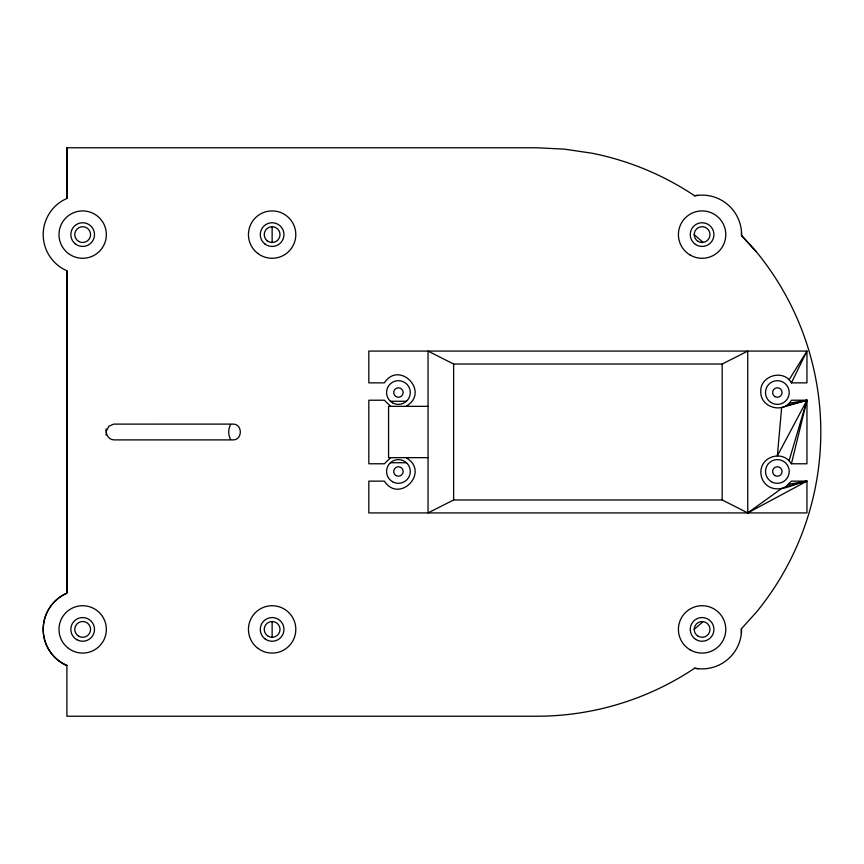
<?xml version="1.0" encoding="UTF-8"?>
<svg xmlns="http://www.w3.org/2000/svg" width="864" height="864" viewBox="0 0 864 864"><rect width="100%" height="100%" fill="white"/><g stroke="black" fill="none" stroke-linecap="round" stroke-linejoin="round"><path stroke-width="1.3" d="M697.95 195.35L694.472 195.664A284.234 284.234 0 0 0 592.013 153.22L564.419 149.137L536.566 147.766L66.884 147.766L66.884 198.472L62.932 200.416A39.474 39.474 0 0 0 62.932 268.78L66.884 270.724L66.884 593.222A39.474 39.474 0 0 0 65.329 664.859L66.884 665.41L66.884 716.234L536.566 716.234A284.234 284.234 0 0 0 694.472 668.336L698.587 668.714M272.128 242.492L272.138 226.703M741.517 232.664L741.474 235.354L756.281 251.683A284.234 284.234 0 0 1 756.281 612.317L741.323 628.819L741.366 633.366M106.445 430.844L108.95 426.146L113.864 424.116L232.664 424.105C242.838 423.619 242.838 440.381 232.664 439.895L114.253 439.895C109.285 440.078 105.678 435.046 106.283 430.456M789.08 403.261L806.954 400.226L806.954 463.774L791.413 463.774L806.954 400.226L791.413 400.226C783.691 414.31 760.028 407.56 760.774 391.543C760.028 375.527 783.691 368.777 791.413 382.86L806.954 382.86L806.954 351.086L368.831 351.086L368.831 382.86L384.383 382.86C399.244 359.953 430.013 391.64 406.728 405.896M791.413 463.774L789.08 460.739L806.954 400.226L785.646 405.896M791.413 382.86L806.954 351.086L789.08 379.825M789.08 484.175L806.954 481.14L747.749 512.914L747.749 351.086L722.174 364.036L453.622 364.036L428.036 351.086L428.036 512.914L453.622 499.964L722.174 499.964L747.749 512.914L781.65 488.473L785.646 486.81L791.413 481.14L806.954 481.14L806.954 512.914L368.831 512.914L368.831 481.14L384.383 481.14C399.244 504.047 430.013 472.36 406.728 458.104M703.123 621.572L694.159 629.348M390.15 458.104L384.383 463.774L368.831 463.774L368.831 400.226L384.383 400.226L390.15 405.896M785.646 486.81L806.954 481.14C794.016 483.084 777.546 495.45 765.634 484.175C761.573 479.984 759.931 473.828 761.346 468.169C764.154 456.235 780.678 451.807 789.08 460.739M694.721 195.847L695.034 195.761A39.474 39.474 0 0 1 741.56 235.613L756.281 251.683M390.485 401.263L406.393 401.263M428.036 406.339L388.573 406.339L388.573 457.661L428.036 457.661M390.485 462.737L406.393 462.737M694.721 668.153L695.034 668.239A39.474 39.474 0 0 0 741.517 631.336L741.474 628.646M66.884 665.431L62.932 663.487A39.474 39.474 0 0 1 62.932 595.123L66.884 593.179L66.884 270.724M694.159 234.641L703.112 242.428M722.174 364.036L722.174 499.964M453.622 364.036L453.622 499.964M272.128 621.508L272.128 637.297M66.884 147.766L66.884 198.472M106.056 428.922A15.79 15.79 0 0 1 106.056 435.078M230.58 439.441A15.79 15.79 0 0 1 230.58 424.559M781.65 407.56L777.352 455.879L806.954 400.226L781.65 407.56M770.936 402.484A11.837 11.837 0 0 0 789.188 393.109A11.837 11.837 0 0 0 771.941 381.996A11.837 11.837 0 0 0 770.936 402.484M774.986 396.63A4.741 4.741 0 0 0 782.093 392.526A4.741 4.741 0 0 0 774.986 388.422A4.741 4.741 0 0 0 774.986 396.63M771.433 481.723A11.837 11.837 0 0 0 789.199 471.474A11.837 11.837 0 0 0 771.433 461.214A11.837 11.837 0 0 0 771.433 481.723M392.515 481.723A11.837 11.837 0 0 0 410.281 471.474A11.837 11.837 0 0 0 392.515 461.214A11.837 11.837 0 0 0 392.515 481.723M392.515 402.786A11.837 11.837 0 0 0 410.281 392.526A11.837 11.837 0 0 0 392.515 382.277A11.837 11.837 0 0 0 392.515 402.786M774.986 475.578A4.741 4.741 0 0 0 782.093 471.474A4.741 4.741 0 0 0 774.986 467.37A4.741 4.741 0 0 0 774.986 475.578M395.874 396.511A4.741 4.741 0 0 0 403.164 392.764A4.741 4.741 0 0 0 396.274 388.314A4.741 4.741 0 0 0 395.874 396.511M396.068 475.578A4.741 4.741 0 0 0 403.175 471.474A4.741 4.741 0 0 0 396.068 467.37A4.741 4.741 0 0 0 396.068 475.578M264.924 638.798A11.837 11.837 0 0 0 283.867 630.947A11.837 11.837 0 0 0 267.602 618.462A11.837 11.837 0 0 0 264.924 638.798M257.861 648.302A23.684 23.684 0 0 0 295.639 632.308A23.684 23.684 0 0 0 262.894 607.597A23.684 23.684 0 0 0 257.861 648.302M264.924 243.994A11.837 11.837 0 0 0 283.867 236.142A11.837 11.837 0 0 0 267.602 223.657A11.837 11.837 0 0 0 264.924 243.994M257.71 253.39A23.684 23.684 0 0 0 295.607 237.686A23.684 23.684 0 0 0 263.066 212.717A23.684 23.684 0 0 0 257.71 253.39M68.353 648.259A23.684 23.684 0 0 0 106.164 632.372A23.684 23.684 0 0 0 73.494 607.565A23.684 23.684 0 0 0 68.353 648.259M68.483 253.562A23.684 23.684 0 0 0 106.186 237.406A23.684 23.684 0 0 0 73.343 212.836A23.684 23.684 0 0 0 68.483 253.562M689.98 649.75A23.684 23.684 0 0 0 725.782 629.726A23.684 23.684 0 0 0 690.541 608.731A23.684 23.684 0 0 0 689.98 649.75M689.98 254.945A23.684 23.684 0 0 0 725.782 234.922A23.684 23.684 0 0 0 690.541 213.926A23.684 23.684 0 0 0 689.98 254.945M75.46 243.994A11.837 11.837 0 0 0 94.414 236.142A11.837 11.837 0 0 0 78.138 223.657A11.837 11.837 0 0 0 75.46 243.994M76.756 639.652A11.837 11.837 0 0 0 94.511 629.402A11.837 11.837 0 0 0 76.756 619.142A11.837 11.837 0 0 0 76.756 639.652M695.822 639.446A11.837 11.837 0 0 0 713.934 629.813A11.837 11.837 0 0 0 696.535 618.948A11.837 11.837 0 0 0 695.822 639.446M695.498 244.426A11.837 11.837 0 0 0 713.912 235.397A11.837 11.837 0 0 0 696.892 223.97A11.837 11.837 0 0 0 695.498 244.426M698.134 241.423A7.895 7.895 0 0 0 709.992 234.619A7.895 7.895 0 0 0 698.166 227.75A7.895 7.895 0 0 0 698.134 241.423M698.155 636.239A7.895 7.895 0 0 0 709.992 629.402A7.895 7.895 0 0 0 698.155 622.566A7.895 7.895 0 0 0 698.155 636.239M78.721 241.434A7.895 7.895 0 0 0 90.569 234.598A7.895 7.895 0 0 0 78.721 227.761A7.895 7.895 0 0 0 78.721 241.434M267.322 240.862A7.895 7.895 0 0 0 279.958 235.634A7.895 7.895 0 0 0 269.114 227.308A7.895 7.895 0 0 0 267.322 240.862M78.721 636.239A7.895 7.895 0 0 0 90.569 629.402A7.895 7.895 0 0 0 78.721 622.566A7.895 7.895 0 0 0 78.721 636.239M268.186 636.239A7.895 7.895 0 0 0 280.022 629.402A7.895 7.895 0 0 0 268.186 622.566A7.895 7.895 0 0 0 268.186 636.239"/></g></svg>
